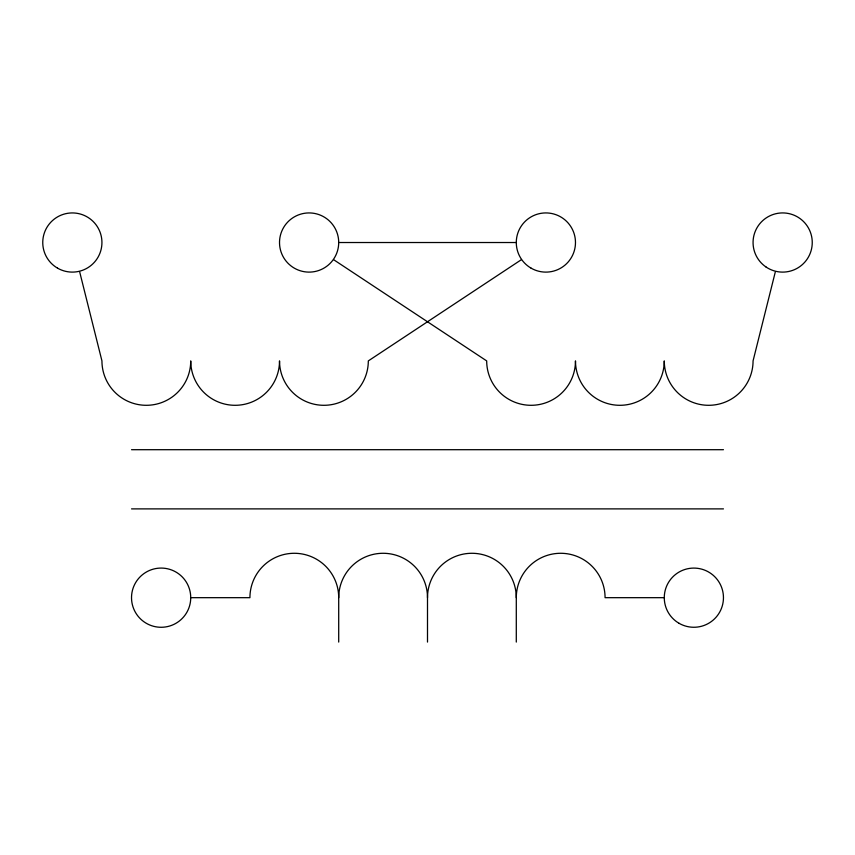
<?xml version="1.0" encoding="UTF-8"?>
<svg xmlns="http://www.w3.org/2000/svg" width="855" height="855" viewBox="0 0 855 855"><rect width="100%" height="100%" fill="white"/><g stroke="black" fill="none" stroke-linecap="round" stroke-linejoin="round"><path stroke-width="1.28" d="M190.729 597.677L190.654 599.793A29.594 29.594 0 0 1 145.724 622.953A29.594 29.594 0 0 1 145.724 572.401A29.594 29.594 0 0 1 190.654 595.561L190.729 597.677L249.927 597.677A44.396 44.396 0 0 1 294.312 553.281A44.396 44.396 0 0 1 338.708 597.677L338.708 642.073M775.261 272.114L753.063 360.906A44.396 44.396 0 0 1 708.667 405.302A44.396 44.396 0 0 1 664.271 360.906A44.396 44.396 0 0 1 619.875 405.302A44.396 44.396 0 0 1 575.479 360.906A44.396 44.396 0 0 1 531.083 405.302A44.396 44.396 0 0 1 486.687 360.906L333.781 259.792M521.219 259.792L368.313 360.906A44.396 44.396 0 0 1 323.917 405.302A44.396 44.396 0 0 1 279.521 360.906A44.396 44.396 0 0 1 235.125 405.302A44.396 44.396 0 0 1 190.729 360.906A44.396 44.396 0 0 1 146.333 405.302A44.396 44.396 0 0 1 101.937 360.906L79.739 272.114M338.708 242.521A29.594 29.594 0 0 0 294.312 216.892A29.594 29.594 0 0 0 294.312 268.149A29.594 29.594 0 0 0 338.708 242.521L516.292 242.521M131.542 449.698L723.458 449.698M131.542 508.885L723.458 508.885M664.271 597.677L605.073 597.677A44.396 44.396 0 0 0 560.688 553.281A44.396 44.396 0 0 0 516.292 597.677L516.292 642.073M516.292 597.677A44.396 44.396 0 0 0 471.896 553.281A44.396 44.396 0 0 0 427.5 597.677L427.5 642.073M338.708 597.677A44.396 44.396 0 0 1 383.104 553.281A44.396 44.396 0 0 1 427.5 597.677M766.069 267.027A29.594 29.594 0 0 0 812.175 244.637A29.594 29.594 0 0 0 769.724 215.898A29.594 29.594 0 0 0 766.069 267.027M531.083 268.149A29.594 29.594 0 0 0 575.479 242.521A29.594 29.594 0 0 0 531.083 216.892A29.594 29.594 0 0 0 531.083 268.149M57.552 268.149A29.594 29.594 0 0 0 101.937 242.521A29.594 29.594 0 0 0 57.552 216.892A29.594 29.594 0 0 0 57.552 268.149M679.073 623.306A29.594 29.594 0 0 0 723.458 597.677A29.594 29.594 0 0 0 679.073 572.048A29.594 29.594 0 0 0 679.073 623.306"/></g></svg>
